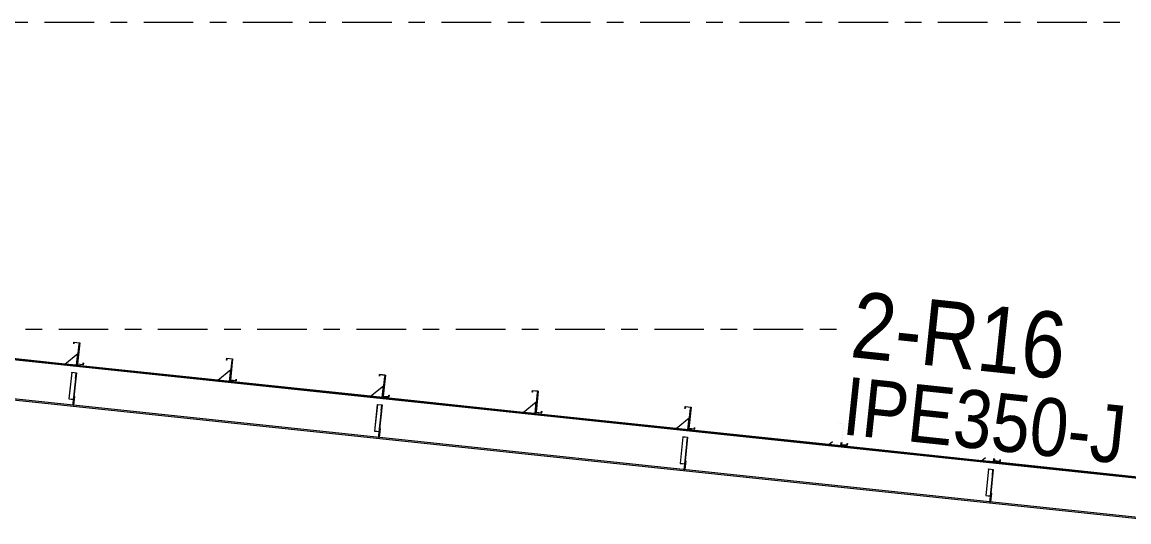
# Model space of a CAD drawing. Header units: millimetres. Extents: x -94 to 729, y -75 to 499.
# Drawn here: x 383.8 to 450.7, y 67.1 to 97.3 of the extents above; entities that cross this region are included whole.
import ezdxf

# ---------------------------------------------------------------- set-up
doc = ezdxf.new("R2010")
doc.units = ezdxf.units.MM
for name, pattern in [('XKITLINE00', [0]), ('XKITLINE02', [4, 2, -2]), ('XKITLINE03', [6, 3, -1, 1, -1])]:
    doc.linetypes.add(name, pattern=pattern)
for name, color, linetype, lineweight in [('Part', 2, 'Continuous', 0), ('PartMark', 7, 'Continuous', 0), ('S-grid', 1, 'Continuous', 0)]:
    doc.layers.add(name, color=color, linetype=linetype, lineweight=lineweight)
doc.styles.add('ARIAL', font='ARIAL.TTF')

# ---------------------------------------------------------------- blocks, each defined once
blk = doc.blocks.new('*A103')
at = {"layer": 'Part'}
blk.add_hatch(color=3, dxfattribs=at).paths.add_polyline_path([(386.789, 76.131), (386.791, 76.148), (387.075, 76.118), (387.039, 75.774), (387.025, 75.776), (387.059, 76.102)], flags=17)
blk = doc.blocks.new('*A104')
at = {"layer": 'Part'}
blk.add_hatch(color=3, dxfattribs=at).paths.add_polyline_path([(405.258, 74.183), (405.26, 74.2), (405.544, 74.17), (405.508, 73.826), (405.494, 73.827), (405.528, 74.154)], flags=17)
blk = doc.blocks.new('*A105')
at = {"layer": 'Part'}
blk.add_hatch(color=3, dxfattribs=at).paths.add_polyline_path([(423.727, 72.235), (423.729, 72.252), (424.013, 72.222), (423.977, 71.878), (423.963, 71.879), (423.997, 72.206)], flags=17)
blk = doc.blocks.new('*A127')
at = {"layer": 'Part'}
blk.add_hatch(color=3, dxfattribs=at).paths.add_polyline_path([(433.646, 71.745), (433.656, 71.839), (433.669, 71.837), (433.658, 71.731), (433.303, 71.768), (433.438, 73.048), (433.108, 73.083), (433.098, 72.989), (433.085, 72.991), (433.097, 73.097), (433.452, 73.06), (433.317, 71.78)], flags=17)
blk = doc.blocks.new('*A128')
at = {"layer": 'Part'}
blk.add_hatch(color=3, dxfattribs=at).paths.add_polyline_path([(433.646, 71.745), (433.656, 71.839), (433.669, 71.837), (433.658, 71.731), (433.303, 71.768), (433.438, 73.048), (433.108, 73.083), (433.098, 72.989), (433.085, 72.991), (433.097, 73.097), (433.452, 73.06), (433.317, 71.78)], flags=17)
blk = doc.blocks.new('*A129')
at = {"layer": 'Part'}
blk.add_hatch(color=3, dxfattribs=at).paths.add_polyline_path([(424.412, 72.719), (424.422, 72.813), (424.435, 72.811), (424.423, 72.705), (424.068, 72.742), (424.203, 74.022), (423.874, 74.057), (423.864, 73.963), (423.851, 73.965), (423.862, 74.071), (424.217, 74.034), (424.082, 72.754)], flags=17)
blk = doc.blocks.new('*A130')
at = {"layer": 'Part'}
blk.add_hatch(color=3, dxfattribs=at).paths.add_polyline_path([(424.412, 72.719), (424.422, 72.813), (424.435, 72.811), (424.423, 72.705), (424.068, 72.742), (424.203, 74.022), (423.874, 74.057), (423.864, 73.963), (423.851, 73.965), (423.862, 74.071), (424.217, 74.034), (424.082, 72.754)], flags=17)
blk = doc.blocks.new('*A131')
at = {"layer": 'Part'}
blk.add_hatch(color=3, dxfattribs=at).paths.add_polyline_path([(415.177, 73.693), (415.187, 73.787), (415.2, 73.785), (415.189, 73.679), (414.834, 73.716), (414.969, 74.996), (414.639, 75.031), (414.629, 74.937), (414.616, 74.939), (414.628, 75.045), (414.983, 75.008), (414.848, 73.728)], flags=17)
blk = doc.blocks.new('*A132')
at = {"layer": 'Part'}
blk.add_hatch(color=3, dxfattribs=at).paths.add_polyline_path([(415.177, 73.693), (415.187, 73.787), (415.2, 73.785), (415.189, 73.679), (414.834, 73.716), (414.969, 74.996), (414.639, 75.031), (414.629, 74.937), (414.616, 74.939), (414.628, 75.045), (414.983, 75.008), (414.848, 73.728)], flags=17)
blk = doc.blocks.new('*A134')
at = {"layer": 'Part'}
blk.add_hatch(color=3, dxfattribs=at).paths.add_polyline_path([(396.708, 75.641), (396.718, 75.735), (396.731, 75.733), (396.72, 75.627), (396.365, 75.664), (396.5, 76.944), (396.17, 76.979), (396.16, 76.885), (396.147, 76.887), (396.159, 76.993), (396.514, 76.956), (396.379, 75.676)], flags=17)
blk = doc.blocks.new('*A135')
at = {"layer": 'Part'}
blk.add_hatch(color=3, dxfattribs=at).paths.add_polyline_path([(387.474, 76.615), (387.484, 76.709), (387.497, 76.707), (387.485, 76.601), (387.13, 76.638), (387.265, 77.918), (386.936, 77.953), (386.926, 77.859), (386.913, 77.861), (386.924, 77.967), (387.279, 77.93), (387.144, 76.65)], flags=17)
blk = doc.blocks.new('*A137')
at = {"layer": 'Part'}
blk.add_hatch(color=3, dxfattribs=at).paths.add_polyline_path([(405.943, 74.667), (405.953, 74.761), (405.966, 74.759), (405.954, 74.653), (405.599, 74.69), (405.734, 75.97), (405.405, 76.005), (405.395, 75.911), (405.382, 75.913), (405.393, 76.019), (405.748, 75.982), (405.613, 74.702)], flags=17)
blk = doc.blocks.new('*A138')
at = {"layer": 'Part'}
blk.add_hatch(color=3, dxfattribs=at).paths.add_polyline_path([(405.943, 74.667), (405.953, 74.761), (405.966, 74.759), (405.954, 74.653), (405.599, 74.69), (405.734, 75.97), (405.405, 76.005), (405.395, 75.911), (405.382, 75.913), (405.393, 76.019), (405.748, 75.982), (405.613, 74.702)], flags=17)
blk = doc.blocks.new('*A142')
at = {"layer": 'Part'}
blk.add_hatch(color=3, dxfattribs=at).paths.add_polyline_path([(396.708, 75.641), (396.718, 75.735), (396.731, 75.733), (396.72, 75.627), (396.365, 75.664), (396.5, 76.944), (396.17, 76.979), (396.16, 76.885), (396.147, 76.887), (396.159, 76.993), (396.514, 76.956), (396.379, 75.676)], flags=17)
blk = doc.blocks.new('*A143')
at = {"layer": 'Part'}
blk.add_hatch(color=3, dxfattribs=at).paths.add_polyline_path([(387.474, 76.615), (387.484, 76.709), (387.497, 76.707), (387.485, 76.601), (387.13, 76.638), (387.265, 77.918), (386.936, 77.953), (386.926, 77.859), (386.913, 77.861), (386.924, 77.967), (387.279, 77.93), (387.144, 76.65)], flags=17)
blk = doc.blocks.new('*A170')
at = {"layer": 'Part'}
blk.add_hatch(color=3, dxfattribs=at).paths.add_polyline_path([(442.881, 70.771), (442.891, 70.865), (442.904, 70.863), (442.892, 70.757), (442.537, 70.794), (442.672, 72.074), (442.343, 72.109), (442.333, 72.015), (442.32, 72.017), (442.331, 72.123), (442.686, 72.086), (442.551, 70.806)], flags=17)
blk = doc.blocks.new('*A171')
at = {"layer": 'Part'}
blk.add_hatch(color=3, dxfattribs=at).paths.add_polyline_path([(442.881, 70.771), (442.891, 70.865), (442.904, 70.863), (442.892, 70.757), (442.537, 70.794), (442.672, 72.074), (442.343, 72.109), (442.333, 72.015), (442.32, 72.017), (442.331, 72.123), (442.686, 72.086), (442.551, 70.806)], flags=17)
blk = doc.blocks.new('*A172')
at = {"layer": 'Part'}
blk.add_hatch(color=3, dxfattribs=at).paths.add_polyline_path([(442.196, 70.287), (442.198, 70.304), (442.482, 70.274), (442.446, 69.93), (442.432, 69.931), (442.466, 70.258)], flags=17)
blk = doc.blocks.new('*A549')
at = {"layer": 'S-grid', "color": 1, "linetype": 'XKITLINE03', "lineweight": 0}
blk.add_line((283.138, 97.321), (588.785, 97.321), dxfattribs=at)
blk = doc.blocks.new('*A550')
at = {"layer": 'S-grid', "color": 1, "linetype": 'XKITLINE03', "lineweight": 0}
blk.add_line((-10, 78.75), (433.443, 78.75), dxfattribs=at)
blk = doc.blocks.new('*A893')
at = {"layer": 'Part', "color": 7, "linetype": 'XKITLINE02', "lineweight": 0}
for p, q in [((368.193, 76.05), (368.193, 78.385)), ((368.193, 78.385), (369.007, 78.385)), ((369.022, 78.397), (369.007, 78.385)), ((369.022, 78.397), (369.109, 78.467)), ((369.719, 78.403), (369.109, 78.467)), ((369.109, 78.467), (369.109, 78.467)), ((377.888, 77.541), (377.142, 77.62)), ((387.123, 76.567), (386.377, 76.646)), ((369.457, 75.917), (369.173, 75.947)), ((369.465, 75.995), (369.181, 76.025)), ((396.357, 75.593), (395.611, 75.672)), ((405.592, 74.619), (404.846, 74.698)), ((414.826, 73.645), (414.08, 73.724)), ((424.061, 72.671), (423.315, 72.75)), ((433.295, 71.697), (432.549, 71.776)), ((442.53, 70.723), (441.784, 70.802)), ((451.764, 69.749), (451.018, 69.828)), ((453.186, 69.599), (452.227, 69.7)), ((453.292, 69.588), (453.03, 67.102))]:
    blk.add_line(p, q, dxfattribs=at)
at = {"layer": 'Part', "color": 2, "linetype": 'XKITLINE00', "lineweight": 0}
for p, q in [((369.022, 78.397), (369.109, 78.467)), ((453.284, 69.51), (369.022, 78.397)), ((369.109, 78.467), (453.292, 69.588)), ((377.142, 77.62), (369.719, 78.403)), ((386.377, 76.646), (377.888, 77.541)), ((395.611, 75.672), (387.123, 76.567)), ((369.181, 76.025), (368.193, 76.129)), ((369.173, 75.947), (368.193, 76.05)), ((453.03, 67.102), (369.457, 75.917)), ((453.038, 67.18), (369.465, 75.995)), ((404.846, 74.698), (396.357, 75.593)), ((414.08, 73.724), (405.592, 74.619)), ((423.315, 72.75), (414.826, 73.645)), ((432.549, 71.776), (424.061, 72.671)), ((441.784, 70.802), (433.295, 71.697)), ((451.018, 69.828), (442.53, 70.723)), ((452.227, 69.7), (451.764, 69.749)), ((453.292, 69.588), (453.186, 69.599))]:
    blk.add_line(p, q, dxfattribs=at)
blk = doc.blocks.new('*A961')
at = {"layer": 'Part', "color": 2, "linetype": 'XKITLINE00', "lineweight": 0}
for p, q in [((396.457, 76.876), (396.322, 75.597)), ((396.492, 76.872), (396.457, 76.876)), ((396.357, 75.593), (396.322, 75.597)), ((396.365, 75.664), (396.357, 75.593))]:
    blk.add_line(p, q, dxfattribs=at)
at = {"layer": 'Part', "color": 7, "linetype": 'XKITLINE02', "lineweight": 0}
blk.add_line((396.365, 75.664), (396.492, 76.872), dxfattribs=at)
blk = doc.blocks.new('*A962')
at = {"layer": 'Part', "color": 7, "linetype": 'XKITLINE02', "lineweight": 0}
for p, q in [((386.791, 76.148), (386.621, 74.536)), ((387.059, 76.102), (386.868, 74.284)), ((386.882, 74.283), (387.075, 76.118)), ((386.621, 74.536), (386.891, 74.507)), ((386.622, 74.547), (386.907, 74.517)), ((386.868, 74.284), (386.882, 74.283))]:
    blk.add_line(p, q, dxfattribs=at)
blk = doc.blocks.new('*A963')
at = {"layer": 'Part', "color": 2, "linetype": 'XKITLINE00', "lineweight": 0}
for p, q in [((387.222, 77.85), (387.087, 76.571)), ((387.258, 77.846), (387.222, 77.85)), ((387.123, 76.567), (387.087, 76.571)), ((387.13, 76.638), (387.123, 76.567))]:
    blk.add_line(p, q, dxfattribs=at)
at = {"layer": 'Part', "color": 7, "linetype": 'XKITLINE02', "lineweight": 0}
blk.add_line((387.13, 76.638), (387.258, 77.846), dxfattribs=at)
blk = doc.blocks.new('*A966')
at = {"layer": 'Part', "color": 2, "linetype": 'XKITLINE00', "lineweight": 0}
for p, q in [((395.611, 75.672), (396.397, 76.307)), ((396.322, 75.597), (395.611, 75.672))]:
    blk.add_line(p, q, dxfattribs=at)
at = {"layer": 'Part', "color": 7, "linetype": 'XKITLINE02', "lineweight": 0}
blk.add_line((396.322, 75.597), (396.397, 76.307), dxfattribs=at)
blk = doc.blocks.new('*A967')
at = {"layer": 'Part', "color": 2, "linetype": 'XKITLINE00', "lineweight": 0}
for p, q in [((386.869, 74.159), (386.9, 74.459)), ((386.96, 74.688), (386.904, 74.155)), ((386.925, 74.692), (386.96, 74.688))]:
    blk.add_line(p, q, dxfattribs=at)
at = {"layer": 'Part', "color": 7, "linetype": 'XKITLINE02', "lineweight": 0}
for p, q in [((386.88, 74.266), (386.916, 74.262)), ((386.9, 74.459), (386.925, 74.692)), ((386.904, 74.155), (386.869, 74.159))]:
    blk.add_line(p, q, dxfattribs=at)
blk = doc.blocks.new('*A968')
at = {"layer": 'Part', "color": 7, "linetype": 'XKITLINE02', "lineweight": 0}
for p, q in [((386.925, 74.692), (386.869, 74.159)), ((386.88, 74.266), (386.916, 74.262)), ((386.904, 74.155), (386.96, 74.688)), ((386.96, 74.688), (386.925, 74.692)), ((386.869, 74.159), (386.904, 74.155))]:
    blk.add_line(p, q, dxfattribs=at)
blk = doc.blocks.new('*A969')
at = {"layer": 'Part', "color": 2, "linetype": 'XKITLINE00', "lineweight": 0}
for p, q in [((386.789, 76.131), (386.621, 74.536)), ((386.789, 76.131), (386.791, 76.148)), ((387.059, 76.102), (386.789, 76.131)), ((386.791, 76.148), (387.075, 76.118)), ((387.025, 75.776), (386.868, 74.284)), ((387.075, 76.118), (386.9, 74.459)), ((387.025, 75.776), (387.059, 76.102)), ((387.025, 75.776), (387.039, 75.774)), ((386.621, 74.536), (386.891, 74.507)), ((386.868, 74.284), (386.882, 74.283))]:
    blk.add_line(p, q, dxfattribs=at)
at = {"layer": 'Part', "color": 7, "linetype": 'XKITLINE02', "lineweight": 0}
for p, q in [((386.622, 74.547), (386.907, 74.517)), ((386.882, 74.283), (386.9, 74.459))]:
    blk.add_line(p, q, dxfattribs=at)
blk = doc.blocks.new('*A970')
at = {"layer": 'Part', "color": 2, "linetype": 'XKITLINE00', "lineweight": 0}
for p, q in [((386.377, 76.646), (387.162, 77.281)), ((387.087, 76.571), (386.377, 76.646))]:
    blk.add_line(p, q, dxfattribs=at)
at = {"layer": 'Part', "color": 7, "linetype": 'XKITLINE02', "lineweight": 0}
blk.add_line((387.087, 76.571), (387.162, 77.281), dxfattribs=at)
blk = doc.blocks.new('*A971')
at = {"layer": 'Part', "color": 2, "linetype": 'XKITLINE00', "lineweight": 0}
for p, q in [((404.846, 74.698), (405.631, 75.333)), ((405.556, 74.623), (404.846, 74.698))]:
    blk.add_line(p, q, dxfattribs=at)
at = {"layer": 'Part', "color": 7, "linetype": 'XKITLINE02', "lineweight": 0}
blk.add_line((405.556, 74.623), (405.631, 75.333), dxfattribs=at)
blk = doc.blocks.new('*A972')
at = {"layer": 'Part', "color": 2, "linetype": 'XKITLINE00', "lineweight": 0}
for p, q in [((405.338, 72.211), (405.369, 72.511)), ((405.429, 72.74), (405.373, 72.207)), ((405.394, 72.744), (405.429, 72.74))]:
    blk.add_line(p, q, dxfattribs=at)
at = {"layer": 'Part', "color": 7, "linetype": 'XKITLINE02', "lineweight": 0}
for p, q in [((405.349, 72.318), (405.385, 72.314)), ((405.369, 72.511), (405.394, 72.744)), ((405.373, 72.207), (405.338, 72.211))]:
    blk.add_line(p, q, dxfattribs=at)
blk = doc.blocks.new('*A973')
at = {"layer": 'Part', "color": 7, "linetype": 'XKITLINE02', "lineweight": 0}
for p, q in [((405.394, 72.744), (405.338, 72.211)), ((405.349, 72.318), (405.385, 72.314)), ((405.373, 72.207), (405.429, 72.74)), ((405.429, 72.74), (405.394, 72.744)), ((405.338, 72.211), (405.373, 72.207))]:
    blk.add_line(p, q, dxfattribs=at)
blk = doc.blocks.new('*A974')
at = {"layer": 'Part', "color": 2, "linetype": 'XKITLINE00', "lineweight": 0}
for p, q in [((405.258, 74.183), (405.09, 72.587)), ((405.258, 74.183), (405.26, 74.2)), ((405.528, 74.154), (405.258, 74.183)), ((405.26, 74.2), (405.544, 74.17)), ((405.494, 73.827), (405.337, 72.336)), ((405.544, 74.17), (405.369, 72.511)), ((405.494, 73.827), (405.528, 74.154)), ((405.494, 73.827), (405.508, 73.826)), ((405.09, 72.587), (405.36, 72.559)), ((405.337, 72.336), (405.351, 72.335))]:
    blk.add_line(p, q, dxfattribs=at)
at = {"layer": 'Part', "color": 7, "linetype": 'XKITLINE02', "lineweight": 0}
for p, q in [((405.091, 72.599), (405.376, 72.569)), ((405.351, 72.335), (405.369, 72.511))]:
    blk.add_line(p, q, dxfattribs=at)
blk = doc.blocks.new('*A975')
at = {"layer": 'Part', "color": 2, "linetype": 'XKITLINE00', "lineweight": 0}
for p, q in [((414.926, 74.928), (414.791, 73.649)), ((414.961, 74.924), (414.926, 74.928)), ((414.826, 73.645), (414.791, 73.649)), ((414.834, 73.716), (414.826, 73.645))]:
    blk.add_line(p, q, dxfattribs=at)
at = {"layer": 'Part', "color": 7, "linetype": 'XKITLINE02', "lineweight": 0}
blk.add_line((414.834, 73.716), (414.961, 74.924), dxfattribs=at)
blk = doc.blocks.new('*A976')
at = {"layer": 'Part', "color": 2, "linetype": 'XKITLINE00', "lineweight": 0}
for p, q in [((414.08, 73.724), (414.866, 74.359)), ((414.791, 73.649), (414.08, 73.724))]:
    blk.add_line(p, q, dxfattribs=at)
at = {"layer": 'Part', "color": 7, "linetype": 'XKITLINE02', "lineweight": 0}
blk.add_line((414.791, 73.649), (414.866, 74.359), dxfattribs=at)
blk = doc.blocks.new('*A977')
at = {"layer": 'Part', "color": 2, "linetype": 'XKITLINE00', "lineweight": 0}
for p, q in [((405.691, 75.902), (405.556, 74.623)), ((405.727, 75.898), (405.691, 75.902)), ((405.592, 74.619), (405.556, 74.623)), ((405.599, 74.69), (405.592, 74.619))]:
    blk.add_line(p, q, dxfattribs=at)
at = {"layer": 'Part', "color": 7, "linetype": 'XKITLINE02', "lineweight": 0}
blk.add_line((405.599, 74.69), (405.727, 75.898), dxfattribs=at)
blk = doc.blocks.new('*A978')
at = {"layer": 'Part', "color": 7, "linetype": 'XKITLINE02', "lineweight": 0}
for p, q in [((405.26, 74.2), (405.09, 72.587)), ((405.528, 74.154), (405.337, 72.336)), ((405.351, 72.335), (405.544, 74.17)), ((405.09, 72.587), (405.36, 72.559)), ((405.091, 72.599), (405.376, 72.569)), ((405.337, 72.336), (405.351, 72.335))]:
    blk.add_line(p, q, dxfattribs=at)
blk = doc.blocks.new('*A979')
at = {"layer": 'Part', "color": 2, "linetype": 'XKITLINE00', "lineweight": 0}
for p, q in [((424.16, 73.954), (424.025, 72.675)), ((424.196, 73.95), (424.16, 73.954)), ((424.061, 72.671), (424.025, 72.675)), ((424.068, 72.742), (424.061, 72.671))]:
    blk.add_line(p, q, dxfattribs=at)
at = {"layer": 'Part', "color": 7, "linetype": 'XKITLINE02', "lineweight": 0}
blk.add_line((424.068, 72.742), (424.196, 73.95), dxfattribs=at)
blk = doc.blocks.new('*A980')
at = {"layer": 'Part', "color": 2, "linetype": 'XKITLINE00', "lineweight": 0}
for p, q in [((423.315, 72.75), (424.1, 73.385)), ((424.025, 72.675), (423.315, 72.75))]:
    blk.add_line(p, q, dxfattribs=at)
at = {"layer": 'Part', "color": 7, "linetype": 'XKITLINE02', "lineweight": 0}
blk.add_line((424.025, 72.675), (424.1, 73.385), dxfattribs=at)
blk = doc.blocks.new('*A981')
at = {"layer": 'Part', "color": 2, "linetype": 'XKITLINE00', "lineweight": 0}
for p, q in [((423.727, 72.235), (423.729, 72.252)), ((423.729, 72.252), (424.013, 72.222)), ((423.727, 72.235), (423.559, 70.639)), ((423.997, 72.206), (423.727, 72.235)), ((423.963, 71.879), (423.806, 70.388)), ((424.013, 72.222), (423.838, 70.563)), ((423.963, 71.879), (423.997, 72.206)), ((423.963, 71.879), (423.977, 71.878)), ((423.559, 70.639), (423.829, 70.611)), ((423.806, 70.388), (423.82, 70.387))]:
    blk.add_line(p, q, dxfattribs=at)
at = {"layer": 'Part', "color": 7, "linetype": 'XKITLINE02', "lineweight": 0}
for p, q in [((423.56, 70.651), (423.845, 70.621)), ((423.82, 70.387), (423.838, 70.563))]:
    blk.add_line(p, q, dxfattribs=at)
blk = doc.blocks.new('*A982')
at = {"layer": 'Part', "color": 7, "linetype": 'XKITLINE02', "lineweight": 0}
for p, q in [((423.729, 72.252), (423.559, 70.639)), ((423.997, 72.206), (423.806, 70.388)), ((423.82, 70.387), (424.013, 72.222)), ((423.559, 70.639), (423.829, 70.611)), ((423.56, 70.651), (423.845, 70.621)), ((423.806, 70.388), (423.82, 70.387))]:
    blk.add_line(p, q, dxfattribs=at)
blk = doc.blocks.new('*A983')
at = {"layer": 'Part', "color": 7, "linetype": 'XKITLINE02', "lineweight": 0}
for p, q in [((423.863, 70.796), (423.807, 70.263)), ((423.807, 70.263), (423.842, 70.259)), ((423.818, 70.37), (423.853, 70.366)), ((423.842, 70.259), (423.898, 70.792)), ((423.898, 70.792), (423.863, 70.796))]:
    blk.add_line(p, q, dxfattribs=at)
blk = doc.blocks.new('*A984')
at = {"layer": 'Part', "color": 2, "linetype": 'XKITLINE00', "lineweight": 0}
for p, q in [((423.807, 70.263), (423.838, 70.563)), ((423.898, 70.792), (423.842, 70.259)), ((423.863, 70.796), (423.898, 70.792))]:
    blk.add_line(p, q, dxfattribs=at)
at = {"layer": 'Part', "color": 7, "linetype": 'XKITLINE02', "lineweight": 0}
for p, q in [((423.842, 70.259), (423.807, 70.263)), ((423.818, 70.37), (423.853, 70.366)), ((423.838, 70.563), (423.863, 70.796))]:
    blk.add_line(p, q, dxfattribs=at)
blk = doc.blocks.new('*A985')
at = {"layer": 'Part', "color": 2, "linetype": 'XKITLINE00', "lineweight": 0}
for p, q in [((432.549, 71.776), (432.769, 71.954)), ((433.26, 71.701), (432.549, 71.776))]:
    blk.add_line(p, q, dxfattribs=at)
at = {"layer": 'Part', "color": 7, "linetype": 'XKITLINE02', "lineweight": 0}
blk.add_line((433.26, 71.701), (433.281, 71.9), dxfattribs=at)
blk = doc.blocks.new('*A986')
at = {"layer": 'Part', "color": 2, "linetype": 'XKITLINE00', "lineweight": 0}
for p, q in [((433.281, 71.9), (433.26, 71.701)), ((433.295, 71.697), (433.26, 71.701)), ((433.303, 71.768), (433.295, 71.697))]:
    blk.add_line(p, q, dxfattribs=at)
at = {"layer": 'Part', "color": 7, "linetype": 'XKITLINE02', "lineweight": 0}
blk.add_line((433.303, 71.768), (433.316, 71.896), dxfattribs=at)
blk = doc.blocks.new('*A1060')
at = {"layer": 'Part', "color": 2, "linetype": 'XKITLINE00', "lineweight": 0}
for p, q in [((433.303, 71.768), (433.316, 71.896)), ((433.658, 71.731), (433.303, 71.768)), ((433.329, 71.895), (433.317, 71.78)), ((433.317, 71.78), (433.646, 71.745)), ((433.646, 71.745), (433.656, 71.839)), ((433.656, 71.839), (433.669, 71.837)), ((433.669, 71.837), (433.658, 71.731))]:
    blk.add_line(p, q, dxfattribs=at)
blk = doc.blocks.new('*A1061')
at = {"layer": 'Part', "color": 2, "linetype": 'XKITLINE00', "lineweight": 0}
for p, q in [((433.303, 71.768), (433.316, 71.896)), ((433.658, 71.731), (433.303, 71.768)), ((433.329, 71.895), (433.317, 71.78)), ((433.317, 71.78), (433.646, 71.745)), ((433.646, 71.745), (433.656, 71.839)), ((433.656, 71.839), (433.669, 71.837)), ((433.669, 71.837), (433.658, 71.731))]:
    blk.add_line(p, q, dxfattribs=at)
blk = doc.blocks.new('*A1062')
at = {"layer": 'Part', "color": 2, "linetype": 'XKITLINE00', "lineweight": 0}
for p, q in [((423.851, 73.965), (423.862, 74.071)), ((423.864, 73.963), (423.851, 73.965)), ((423.862, 74.071), (424.217, 74.034)), ((423.874, 74.057), (423.864, 73.963)), ((424.203, 74.022), (423.874, 74.057)), ((424.068, 72.742), (424.203, 74.022)), ((424.217, 74.034), (424.082, 72.754)), ((424.423, 72.705), (424.068, 72.742)), ((424.082, 72.754), (424.412, 72.719)), ((424.412, 72.719), (424.422, 72.813)), ((424.422, 72.813), (424.435, 72.811)), ((424.435, 72.811), (424.423, 72.705))]:
    blk.add_line(p, q, dxfattribs=at)
blk = doc.blocks.new('*A1063')
at = {"layer": 'Part', "color": 2, "linetype": 'XKITLINE00', "lineweight": 0}
for p, q in [((423.851, 73.965), (423.862, 74.071)), ((423.864, 73.963), (423.851, 73.965)), ((423.862, 74.071), (424.217, 74.034)), ((423.874, 74.057), (423.864, 73.963)), ((424.203, 74.022), (423.874, 74.057)), ((424.068, 72.742), (424.203, 74.022)), ((424.217, 74.034), (424.082, 72.754)), ((424.423, 72.705), (424.068, 72.742)), ((424.082, 72.754), (424.412, 72.719)), ((424.412, 72.719), (424.422, 72.813)), ((424.422, 72.813), (424.435, 72.811)), ((424.435, 72.811), (424.423, 72.705))]:
    blk.add_line(p, q, dxfattribs=at)
blk = doc.blocks.new('*A1064')
at = {"layer": 'Part', "color": 2, "linetype": 'XKITLINE00', "lineweight": 0}
for p, q in [((414.616, 74.939), (414.628, 75.045)), ((414.629, 74.937), (414.616, 74.939)), ((414.628, 75.045), (414.983, 75.008)), ((414.639, 75.031), (414.629, 74.937)), ((414.969, 74.996), (414.639, 75.031)), ((414.834, 73.716), (414.969, 74.996)), ((414.983, 75.008), (414.848, 73.728)), ((415.189, 73.679), (414.834, 73.716)), ((414.848, 73.728), (415.177, 73.693)), ((415.177, 73.693), (415.187, 73.787)), ((415.187, 73.787), (415.2, 73.785)), ((415.2, 73.785), (415.189, 73.679))]:
    blk.add_line(p, q, dxfattribs=at)
blk = doc.blocks.new('*A1065')
at = {"layer": 'Part', "color": 2, "linetype": 'XKITLINE00', "lineweight": 0}
for p, q in [((414.616, 74.939), (414.628, 75.045)), ((414.629, 74.937), (414.616, 74.939)), ((414.628, 75.045), (414.983, 75.008)), ((414.639, 75.031), (414.629, 74.937)), ((414.969, 74.996), (414.639, 75.031)), ((414.834, 73.716), (414.969, 74.996)), ((414.983, 75.008), (414.848, 73.728)), ((415.189, 73.679), (414.834, 73.716)), ((414.848, 73.728), (415.177, 73.693)), ((415.177, 73.693), (415.187, 73.787)), ((415.187, 73.787), (415.2, 73.785)), ((415.2, 73.785), (415.189, 73.679))]:
    blk.add_line(p, q, dxfattribs=at)
blk = doc.blocks.new('*A1067')
at = {"layer": 'Part', "color": 2, "linetype": 'XKITLINE00', "lineweight": 0}
for p, q in [((396.147, 76.887), (396.159, 76.993)), ((396.159, 76.993), (396.514, 76.956)), ((396.17, 76.979), (396.16, 76.885)), ((396.5, 76.944), (396.17, 76.979)), ((396.365, 75.664), (396.5, 76.944)), ((396.514, 76.956), (396.379, 75.676)), ((396.16, 76.885), (396.147, 76.887)), ((396.72, 75.627), (396.365, 75.664)), ((396.379, 75.676), (396.708, 75.641)), ((396.708, 75.641), (396.718, 75.735)), ((396.718, 75.735), (396.731, 75.733)), ((396.731, 75.733), (396.72, 75.627))]:
    blk.add_line(p, q, dxfattribs=at)
blk = doc.blocks.new('*A1068')
at = {"layer": 'Part', "color": 2, "linetype": 'XKITLINE00', "lineweight": 0}
for p, q in [((386.913, 77.861), (386.924, 77.967)), ((386.926, 77.859), (386.913, 77.861)), ((386.924, 77.967), (387.279, 77.93)), ((386.936, 77.953), (386.926, 77.859)), ((387.265, 77.918), (386.936, 77.953)), ((387.13, 76.638), (387.265, 77.918)), ((387.279, 77.93), (387.144, 76.65)), ((387.485, 76.601), (387.13, 76.638)), ((387.144, 76.65), (387.474, 76.615)), ((387.474, 76.615), (387.484, 76.709)), ((387.484, 76.709), (387.497, 76.707)), ((387.497, 76.707), (387.485, 76.601))]:
    blk.add_line(p, q, dxfattribs=at)
blk = doc.blocks.new('*A1070')
at = {"layer": 'Part', "color": 2, "linetype": 'XKITLINE00', "lineweight": 0}
for p, q in [((405.382, 75.913), (405.393, 76.019)), ((405.395, 75.911), (405.382, 75.913)), ((405.393, 76.019), (405.748, 75.982)), ((405.405, 76.005), (405.395, 75.911)), ((405.734, 75.97), (405.405, 76.005)), ((405.599, 74.69), (405.734, 75.97)), ((405.748, 75.982), (405.613, 74.702)), ((405.954, 74.653), (405.599, 74.69)), ((405.613, 74.702), (405.943, 74.667)), ((405.943, 74.667), (405.953, 74.761)), ((405.953, 74.761), (405.966, 74.759)), ((405.966, 74.759), (405.954, 74.653))]:
    blk.add_line(p, q, dxfattribs=at)
blk = doc.blocks.new('*A1071')
at = {"layer": 'Part', "color": 2, "linetype": 'XKITLINE00', "lineweight": 0}
for p, q in [((405.382, 75.913), (405.393, 76.019)), ((405.395, 75.911), (405.382, 75.913)), ((405.393, 76.019), (405.748, 75.982)), ((405.405, 76.005), (405.395, 75.911)), ((405.734, 75.97), (405.405, 76.005)), ((405.599, 74.69), (405.734, 75.97)), ((405.748, 75.982), (405.613, 74.702)), ((405.954, 74.653), (405.599, 74.69)), ((405.613, 74.702), (405.943, 74.667)), ((405.943, 74.667), (405.953, 74.761)), ((405.953, 74.761), (405.966, 74.759)), ((405.966, 74.759), (405.954, 74.653))]:
    blk.add_line(p, q, dxfattribs=at)
blk = doc.blocks.new('*A1075')
at = {"layer": 'Part', "color": 2, "linetype": 'XKITLINE00', "lineweight": 0}
for p, q in [((396.147, 76.887), (396.159, 76.993)), ((396.159, 76.993), (396.514, 76.956)), ((396.17, 76.979), (396.16, 76.885)), ((396.5, 76.944), (396.17, 76.979)), ((396.365, 75.664), (396.5, 76.944)), ((396.514, 76.956), (396.379, 75.676)), ((396.16, 76.885), (396.147, 76.887)), ((396.72, 75.627), (396.365, 75.664)), ((396.379, 75.676), (396.708, 75.641)), ((396.708, 75.641), (396.718, 75.735)), ((396.718, 75.735), (396.731, 75.733)), ((396.731, 75.733), (396.72, 75.627))]:
    blk.add_line(p, q, dxfattribs=at)
blk = doc.blocks.new('*A1076')
at = {"layer": 'Part', "color": 2, "linetype": 'XKITLINE00', "lineweight": 0}
for p, q in [((386.913, 77.861), (386.924, 77.967)), ((386.926, 77.859), (386.913, 77.861)), ((386.924, 77.967), (387.279, 77.93)), ((386.936, 77.953), (386.926, 77.859)), ((387.265, 77.918), (386.936, 77.953)), ((387.13, 76.638), (387.265, 77.918)), ((387.279, 77.93), (387.144, 76.65)), ((387.485, 76.601), (387.13, 76.638)), ((387.144, 76.65), (387.474, 76.615)), ((387.474, 76.615), (387.484, 76.709)), ((387.484, 76.709), (387.497, 76.707)), ((387.497, 76.707), (387.485, 76.601))]:
    blk.add_line(p, q, dxfattribs=at)
blk = doc.blocks.new('*A1117')
at = {"layer": 'Part', "color": 2, "linetype": 'XKITLINE00', "lineweight": 0}
for p, q in [((442.537, 70.794), (442.551, 70.922)), ((442.563, 70.921), (442.551, 70.806)), ((442.892, 70.757), (442.537, 70.794)), ((442.551, 70.806), (442.881, 70.771)), ((442.881, 70.771), (442.891, 70.865)), ((442.891, 70.865), (442.904, 70.863)), ((442.904, 70.863), (442.892, 70.757))]:
    blk.add_line(p, q, dxfattribs=at)
blk = doc.blocks.new('*A1118')
at = {"layer": 'Part', "color": 2, "linetype": 'XKITLINE00', "lineweight": 0}
for p, q in [((442.537, 70.794), (442.551, 70.922)), ((442.563, 70.921), (442.551, 70.806)), ((442.892, 70.757), (442.537, 70.794)), ((442.551, 70.806), (442.881, 70.771)), ((442.881, 70.771), (442.891, 70.865)), ((442.891, 70.865), (442.904, 70.863)), ((442.904, 70.863), (442.892, 70.757))]:
    blk.add_line(p, q, dxfattribs=at)
blk = doc.blocks.new('*A1126')
at = {"layer": 'Part', "color": 2, "linetype": 'XKITLINE00', "lineweight": 0}
for p, q in [((442.276, 68.315), (442.307, 68.615)), ((442.367, 68.844), (442.311, 68.311)), ((442.332, 68.848), (442.367, 68.844))]:
    blk.add_line(p, q, dxfattribs=at)
at = {"layer": 'Part', "color": 7, "linetype": 'XKITLINE02', "lineweight": 0}
for p, q in [((442.311, 68.311), (442.276, 68.315)), ((442.287, 68.422), (442.322, 68.418)), ((442.307, 68.615), (442.332, 68.848))]:
    blk.add_line(p, q, dxfattribs=at)
blk = doc.blocks.new('*A1127')
at = {"layer": 'Part', "color": 7, "linetype": 'XKITLINE02', "lineweight": 0}
for p, q in [((442.332, 68.848), (442.276, 68.315)), ((442.276, 68.315), (442.311, 68.311)), ((442.287, 68.422), (442.322, 68.418)), ((442.311, 68.311), (442.367, 68.844)), ((442.367, 68.844), (442.332, 68.848))]:
    blk.add_line(p, q, dxfattribs=at)
blk = doc.blocks.new('*A1128')
at = {"layer": 'Part', "color": 7, "linetype": 'XKITLINE02', "lineweight": 0}
for p, q in [((442.198, 70.304), (442.028, 68.691)), ((442.466, 70.258), (442.275, 68.44)), ((442.289, 68.439), (442.482, 70.274)), ((442.028, 68.691), (442.298, 68.663)), ((442.029, 68.703), (442.313, 68.673)), ((442.275, 68.44), (442.289, 68.439))]:
    blk.add_line(p, q, dxfattribs=at)
blk = doc.blocks.new('*A1129')
at = {"layer": 'Part', "color": 2, "linetype": 'XKITLINE00', "lineweight": 0}
for p, q in [((442.196, 70.287), (442.028, 68.691)), ((442.196, 70.287), (442.198, 70.304)), ((442.466, 70.258), (442.196, 70.287)), ((442.198, 70.304), (442.482, 70.274)), ((442.482, 70.274), (442.307, 68.615)), ((442.432, 69.931), (442.466, 70.258)), ((442.432, 69.931), (442.275, 68.44)), ((442.432, 69.931), (442.446, 69.93)), ((442.028, 68.691), (442.298, 68.663)), ((442.275, 68.44), (442.289, 68.439))]:
    blk.add_line(p, q, dxfattribs=at)
at = {"layer": 'Part', "color": 7, "linetype": 'XKITLINE02', "lineweight": 0}
for p, q in [((442.029, 68.703), (442.313, 68.673)), ((442.289, 68.439), (442.307, 68.615))]:
    blk.add_line(p, q, dxfattribs=at)
blk = doc.blocks.new('*A1132')
at = {"layer": 'Part', "color": 2, "linetype": 'XKITLINE00', "lineweight": 0}
blk.add_line((442.004, 70.98), (441.784, 70.802), dxfattribs=at)
at = {"layer": 'Part', "color": 7, "linetype": 'XKITLINE02', "lineweight": 0}
for p, q in [((442.494, 70.727), (442.515, 70.926)), ((441.784, 70.802), (442.494, 70.727))]:
    blk.add_line(p, q, dxfattribs=at)
blk = doc.blocks.new('*A1133')
at = {"layer": 'Part', "color": 2, "linetype": 'XKITLINE00', "lineweight": 0}
for p, q in [((442.515, 70.926), (442.494, 70.727)), ((442.537, 70.794), (442.53, 70.723))]:
    blk.add_line(p, q, dxfattribs=at)
at = {"layer": 'Part', "color": 7, "linetype": 'XKITLINE02', "lineweight": 0}
for p, q in [((442.537, 70.794), (442.551, 70.922)), ((442.53, 70.723), (442.494, 70.727))]:
    blk.add_line(p, q, dxfattribs=at)
blk = doc.blocks.new('*A2369')
at = {"layer": 'PartMark', "color": 3, "style": 'ARIAL', "width": 0.85}
blk.add_text('2-R16', height=4, rotation=-6.02179, dxfattribs=at).set_placement((433.77, 77.077))
at = {"layer": 'PartMark', "color": 7, "style": 'ARIAL', "width": 0.85}
blk.add_text('IPE350-J', height=3.5, rotation=-6.02179, dxfattribs=at).set_placement((433.277, 72.403))

msp = doc.modelspace()

# ---------------------------------------------------------------- block references
at = {"lineweight": 0}
for name in ['*A549', '*A2369', '*A550', '*A893', '*A135', '*A143', '*A1068', '*A1076', '*A963', '*A970', '*A134', '*A142', '*A1067', '*A1075', '*A966', '*A961', '*A962', '*A969', '*A103', '*A137', '*A138', '*A1070', '*A1071', '*A977', '*A971', '*A131', '*A132', '*A1064', '*A1065', '*A975', '*A967', '*A968', '*A976', '*A974', '*A978', '*A104', '*A129', '*A130', '*A1062', '*A1063', '*A979', '*A980', '*A127', '*A128', '*A972', '*A973', '*A981', '*A982', '*A105', '*A985', '*A986', '*A1060', '*A1061', '*A170', '*A171', '*A1132', '*A1133', '*A1117', '*A1118', '*A983', '*A984', '*A1128', '*A1129', '*A172', '*A1126', '*A1127']:
    msp.add_blockref(name, (0, 0), dxfattribs=at)

doc.saveas('drawing.dxf')
